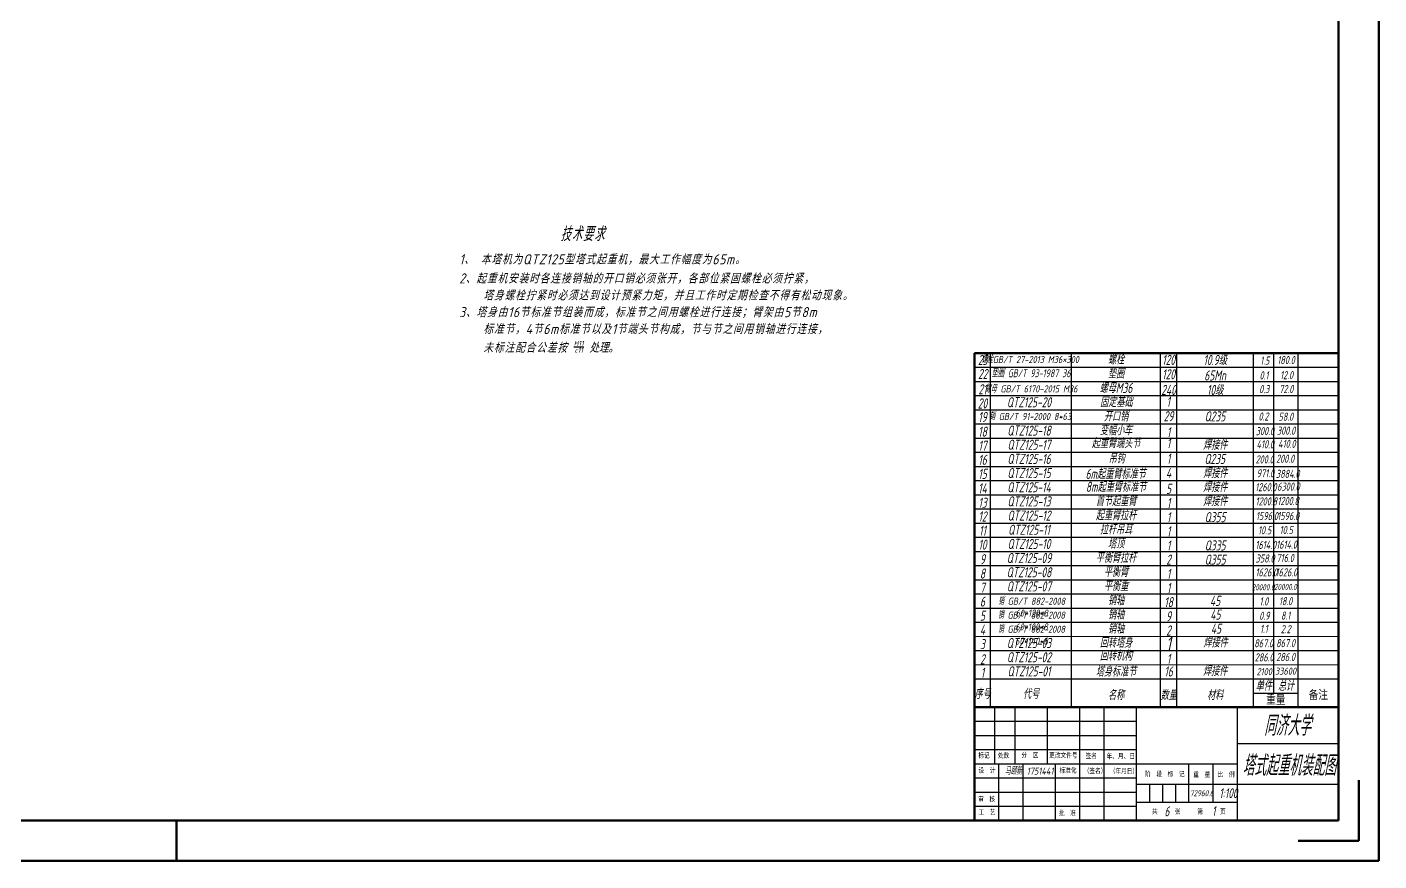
# Model space of a CAD drawing. Header units: millimetres. Extents: x 4452 to 5641, y -238 to 603.
# Drawn here: x 4973 to 5641, y -238 to 174 of the extents above; entities that cross this region are included whole.
import ezdxf

# ---------------------------------------------------------------- set-up
doc = ezdxf.new("R2010")
doc.units = ezdxf.units.MM
for name, color, linetype, lineweight in [('CAXA4', 3, 'Continuous', 70), ('总内框线', 7, 'Continuous', 50), ('标注层', 3, 'Continuous', 25), ('粗实线', 7, 'Continuous', 50), ('细实线', 7, 'Continuous', 25)]:
    doc.layers.add(name, color=color, linetype=linetype, lineweight=lineweight)
doc.styles.add('5号字', font='gbeitc.shx', dxfattribs={"height": 5, "bigfont": 'gbcbig.shx'})
doc.styles.get("Standard").update_dxf_attribs({"font": 'txt', "bigfont": 'gbcbig.shx'})
doc.styles.add('陈杰（2）', font='gbeitc.shx', dxfattribs={"width": 0.8, "bigfont": 'gbcbig.shx'})

msp = doc.modelspace()

# ---------------------------------------------------------------- linework, layer by layer
at = {"color": 0}
for p, q in [((5450.853, -161.957), (5450.853, -189.957)), ((5460.853, -161.957), (5460.853, -189.957)), ((5476.853, -161.957), (5476.853, -189.957)), ((5492.853, -161.957), (5492.853, -189.957)), ((5504.853, -161.957), (5504.853, -217.957)), ((5520.853, -161.957), (5520.853, -217.957)), ((5570.853, -217.957), (5570.853, -161.957)), ((5620.853, -161.957), (5620.853, -217.957)), ((5440.853, -168.957), (5520.853, -168.957)), ((5440.853, -175.957), (5520.853, -175.957)), ((5570.853, -179.957), (5620.853, -179.957)), ((5440.853, -182.957), (5520.853, -182.957)), ((5440.853, -189.957), (5570.853, -189.957)), ((5452.853, -189.957), (5452.853, -217.957)), ((5464.853, -189.957), (5464.853, -217.957)), ((5480.853, -189.957), (5480.853, -217.957)), ((5492.853, -189.957), (5492.853, -217.957)), ((5546.853, -208.957), (5546.853, -189.957)), ((5558.853, -208.957), (5558.853, -189.957)), ((5440.853, -196.957), (5520.853, -196.957)), ((5520.853, -199.957), (5570.853, -199.957)), ((5527.353, -199.957), (5527.353, -208.957)), ((5533.853, -199.957), (5533.853, -208.957)), ((5540.353, -199.957), (5540.353, -208.957)), ((5570.853, -199.957), (5620.853, -199.957)), ((5440.853, -203.957), (5520.853, -203.957)), ((5440.853, -210.957), (5520.853, -210.957)), ((5520.853, -208.957), (5570.853, -208.957)), ((5620.853, -217.957), (5440.853, -217.957))]:
    msp.add_line(p, q, dxfattribs=at)
at = {"layer": 'CAXA4', "color": 0, "linetype": 'Continuous', "lineweight": 25}
for p, q in [((5440.857, 13.043), (5620.857, 13.043)), ((5440.857, 13.043), (5620.857, 13.043)), ((5440.857, 13.043), (5450.857, 13.043)), ((5485.857, 13.043), (5508.357, 13.043)), ((5525.857, 13.043), (5535.857, 13.043)), ((5530.857, 13.043), (5553.357, 13.043)), ((5575.857, 13.043), (5598.357, 13.043))]:
    msp.add_line(p, q, dxfattribs=at)
at = {"layer": '总内框线', "color": 0}
for p, q in [((5640.853, 603.043), (5640.853, -237.957)), ((5620.853, 583.043), (5620.853, -217.957)), ((5630.853, -227.957), (5630.853, -197.957)), ((4476.853, -217.957), (5620.853, -217.957)), ((5046.353, -217.957), (5046.353, -237.957)), ((5630.853, -227.957), (5600.853, -227.957)), ((4451.853, -237.957), (5640.853, -237.957))]:
    msp.add_line(p, q, dxfattribs=at)
at = {"layer": '粗实线', "color": 0}
for p, q in [((5440.853, -161.957), (5440.857, 13.043)), ((5440.857, 13.043), (5620.857, 13.038)), ((5440.853, -161.957), (5620.853, -161.957)), ((5440.853, -217.957), (5440.853, -161.957)), ((5620.853, -161.957), (5440.853, -161.957))]:
    msp.add_line(p, q, dxfattribs=at)
at = {"layer": '细实线', "color": 0}
for p, q in [((5440.857, 13.043), (5620.857, 13.038)), ((5440.857, 13.043), (5620.857, 13.038)), ((5448.853, -161.957), (5448.854, 13.042)), ((5488.853, -161.957), (5488.858, 13.042)), ((5532.853, -161.957), (5532.854, 13.041)), ((5540.853, -161.957), (5540.858, 13.04)), ((5578.853, -161.957), (5578.858, 13.039)), ((5588.853, -154.961), (5588.857, 13.039)), ((5600.853, -161.957), (5600.854, 13.039)), ((5440.857, 6.043), (5620.857, 6.038)), ((5440.857, -0.957), (5620.857, -0.962)), ((5440.857, -7.957), (5620.857, -7.962)), ((5440.857, -14.957), (5620.857, -14.962)), ((5440.856, -21.957), (5620.856, -21.962)), ((5440.856, -28.957), (5620.856, -28.962)), ((5440.856, -35.957), (5620.856, -35.962)), ((5440.856, -42.957), (5620.856, -42.962)), ((5440.856, -49.957), (5620.856, -49.962)), ((5440.856, -56.957), (5620.856, -56.962)), ((5440.855, -63.957), (5620.855, -63.962)), ((5440.855, -70.957), (5620.855, -70.962)), ((5440.855, -77.957), (5620.855, -77.962)), ((5440.855, -84.957), (5620.855, -84.962)), ((5440.855, -91.957), (5620.855, -91.962)), ((5440.855, -98.957), (5620.855, -98.962)), ((5440.854, -105.957), (5620.854, -105.962)), ((5440.854, -112.957), (5620.854, -112.962)), ((5440.854, -119.957), (5620.854, -119.962)), ((5440.854, -126.957), (5620.854, -126.962)), ((5440.854, -133.957), (5620.854, -133.962)), ((5440.854, -140.957), (5620.854, -140.962)), ((5440.853, -147.957), (5620.853, -147.962)), ((5578.853, -154.961), (5600.853, -154.961))]:
    msp.add_line(p, q, dxfattribs=at)

# ---------------------------------------------------------------- texts
at = {"color": 0, "width": 93.01929, "attachment_point": 1, "style": '陈杰（2）'}
for s, insert, char_height in [('同济大学', (5584.057, -166.061), 10), ('{\\fSimSun|b0|i0|c134|p2;标记}', (5442.808, -184.517), 2.5), ('{\\fSimSun|b0|i0|c134|p2;处数}', (5452.429, -184.502), 2.5), ('{\\fSimSun|b0|i0|c134|p2;分\u3000区}', (5464.09, -184.378), 2.5), ('{\\fSimSun|b0|i0|c134|p2;更改文件号}', (5477.825, -184.432), 2.5), ('{\\fSimSun|b0|i0|c134|p2;签名}', (5495.81, -184.691), 2.5), ('{\\fSimSun|b0|i0|c134|p2;年、月、日}', (5506.204, -184.884), 2.5), ('塔式起重机装配图', (5573.408, -185.83), 10), ('{\\fSimSun|b0|i0|c134|p2;设\u3000计}', (5442.868, -191.857), 2.5), ('马颐新', (5455.978, -191.788), 3.5), ('{\\fSimSun|b0|i0|c134|p2;标准化}', (5482.942, -191.872), 2.5), ('{\\fSimSun|b0|i0|c134|p2;（签名）}', (5494.909, -192.12), 2.5), ('{\\fSimSun|b0|i0|c134|p2;（年月日）}', (5507.776, -192.22), 2.5), ('{\\fSimSun|b0|i0|c134|p2;阶\u3000段\u3000标\u3000记}', (5525.157, -193.705), 2.5), ('{\\fSimSun|b0|i0|c134|p2;重\u3000量}', (5549.04, -193.933), 2.5), ('{\\fSimSun|b0|i0|c134|p2;比\u3000例}', (5561.092, -193.864), 2.5), ('{\\fSimSun|b0|i0|c134|p2;审\u3000核}', (5442.664, -206.126), 2.5), ('{\\fSimSun|b0|i0|c134|p2;工\u3000艺}', (5442.868, -212.612), 2.5), ('{\\fSimSun|b0|i0|c134|p2;批\u3000准}', (5482.636, -212.93), 2.5), ('{\\fSimSun|b0|i0|c134|p2;共\u3000\u3000\u3000张\u3000\u3000\u3000第\u3000\u3000\u3000页}', (5528.651, -212.23), 2.5)]:
    msp.add_mtext(s, dxfattribs=dict(at, insert=insert, char_height=char_height))
at = {"layer": 'CAXA4', "color": 0, "linetype": 'Continuous', "lineweight": 25, "attachment_point": 1, "style": '5号字'}
for s, insert, char_height, width in [('{\\T1.1;技术要求}', (5236.199, 75.369), 7, 123.76839), ('{\\T1.1;1、 本塔机为QTZ125型塔式起重机，最大工作幅度为65m。}', (5186.235, 61.853), 5, 233.69468), ('{\\T1.1;2、起重机安装时各连接销轴的开口销必须张开，各部位紧固螺栓必须拧紧，\\P    塔身螺栓拧紧时必须达到设计预紧力矩，并且工作时定期检查不得有松动现象。}', (5186.143, 52.407), 5, 233.69468), ('{\\T1.1;3、塔身由16节标准节组装而成，标准节之间用螺栓进行连接；臂架由5节8m\\P    标准节，4节6m标准节以及1节端头节构成，节与节之间用销轴进行连接，\\P    未标注配合公差按 \\H0.49x;\\T1;\\C0;\\SH11/c11;\\H2.04082x; 处理\\T1.1;\\C7;。}', (5186.143, 35.753), 5, 462.97509)]:
    msp.add_mtext(s, dxfattribs=dict(at, insert=insert, char_height=char_height, width=width))
at = {"layer": '标注层', "color": 0, "attachment_point": 1, "style": '陈杰（2）'}
for s, insert, char_height in [('1.5', (5582.146, 11.33), 4), ('180.0', (5590.591, 11.555), 4), ('0.1', (5581.849, 4.021), 4), ('12.0', (5591.983, 4.112), 4), ('0.3', (5581.65, -2.802), 4), ('72.0', (5591.541, -2.771), 4), ('0.2', (5581.319, -16.323), 4), ('58.0', (5591.16, -16.424), 4), ('300.0', (5579.955, -23.566), 4), ('300.0', (5590.423, -23.304), 4), ('410.0', (5580.325, -30.057), 4), ('410.0', (5590.989, -29.818), 4), ('200.0', (5579.842, -37.534), 4), ('200.0', (5589.982, -37.179), 4), ('971.0', (5580.375, -44.398), 4), ('3884.0', (5589.906, -44.662), 4), ('1260.0', (5579.65, -51.249), 4), ('6300.0', (5590.504, -51), 4), ('1200.8', (5579.841, -58.283), 4), ('1200.8', (5590.66, -58.095), 4), ('1596.0', (5580.025, -65.521), 4), ('1596.0', (5590.553, -65.475), 4), ('10.5', (5581.074, -72.523), 4), ('10.5', (5591.749, -72.393), 4), ('1614.0', (5579.779, -79.763), 4), ('1614.0', (5590.044, -79.632), 4), ('358.0', (5579.888, -86.496), 4), ('716.0', (5590.171, -86.213), 4), ('1626.0', (5579.847, -93.331), 4), ('1626.0', (5589.742, -93.331), 4), ('1751441', (5466.756, -191.79), 3.5), ('1:100', (5561.896, -202.014), 4.9), ('6', (5534.822, -210.984), 4.9), ('1', (5558.347, -210.836), 4.9)]:
    msp.add_mtext_dynamic_manual_height_columns(s, width=12, gutter_width=17.5, heights=[0], dxfattribs=dict(at, insert=insert, char_height=char_height))
at = {"layer": '细实线', "color": 0, "attachment_point": 1, "style": '陈杰（2）'}
for s, width, insert, char_height in [('\\pxqc;23', 7.99673, (5440.994, 12.162), 5), ('\\pxqc;螺栓GB/T 27-2013 M36×300', 38, (5449.451, 11.585), 3.5), ('\\pxqc;螺栓', 44.00016, (5488.856, 12.431), 5), ('\\pxqc;120', 8, (5532.856, 12.182), 5), ('\\pxqc;10.9级', 37.99984, (5540.858, 12.102), 5), ('\\pxqc;22', 7.99673, (5440.994, 5.162), 5), ('\\pxqc;垫圈 GB/T 93-1987 36', 38, (5449.828, 4.992), 3.9), ('\\pxqc;垫圈', 44, (5488.856, 5.431), 5), ('\\pxqc;120', 7.99984, (5532.857, 5.065), 5), ('\\pxqc;65Mn', 37.99984, (5540.857, 4.446), 5), ('\\pxqc;21', 7.99673, (5440.854, -2.371), 5), ('\\pxqc;螺母 GB/T 6170-2015 M36', 38, (5450.033, -2.934), 3.5), ('\\pxqc;螺母M36', 44, (5488.843, -1.698), 5), ('\\pxqc;240', 7.99984, (5532.843, -2.683), 5), ('\\pxqc;10级', 37.99984, (5540.843, -2.683), 5), ('\\pxqc;20', 7.99673, (5440.853, -9.371), 5), ('\\pxqc;QTZ125-20', 38, (5448.857, -8.778), 5), ('\\pxqc;固定基础', 44, (5488.965, -8.682), 5), ('\\pxqc;1', 7.99984, (5532.694, -8.517), 5), ('\\pxqc;19', 7.99689, (5440.853, -16.069), 5), ('\\pxqc;销 GB/T 91-2000 8*63', 38, (5449.461, -16.539), 3.5), ('\\pxqc;开口销', 44, (5488.857, -15.763), 5), ('\\pxqc;29', 7.99984, (5532.853, -15.674), 5), ('\\pxqc;Q235', 37.99984, (5540.784, -15.776), 5), ('\\pxqc;18', 7.99706, (5440.853, -23.305), 5), ('\\pxqc;QTZ125-18', 38, (5448.856, -22.778), 5), ('\\pxqc;变幅小车', 44, (5488.853, -22.569), 5), ('\\pxqc;1', 7.99984, (5532.853, -23.554), 5), ('\\pxqc;17', 7.99722, (5440.853, -30.281), 5), ('\\pxqc;QTZ125-17', 38, (5448.856, -29.778), 5), ('\\pxqc;起重臂端头节', 44, (5488.853, -28.958), 5), ('\\pxqc;1', 8, (5532.853, -28.959), 5), ('\\pxqc;焊接件', 37.99984, (5540.869, -29.77), 5), ('\\pxqc;16', 7.9998, (5440.853, -37.209), 5), ('\\pxqc;QTZ125-16', 38, (5448.856, -36.778), 5), ('\\pxqc;吊钩', 44.00016, (5489.148, -36.536), 5), ('\\pxqc;1', 8, (5532.853, -36.65), 5), ('\\pxqc;Q235', 37.99984, (5540.683, -36.794), 5), ('\\pxqc;15', 7.99755, (5440.853, -44.168), 5), ('\\pxqc;QTZ125-15', 38, (5448.856, -43.778), 5), ('\\pxqc;6m起重臂标准节', 44, (5488.652, -44.182), 5), ('\\pxqc;4', 7.99984, (5532.853, -43.75), 5), ('\\pxqc;焊接件', 37.99984, (5540.903, -43.78), 5), ('\\pxqc;14', 7.99771, (5440.853, -51.283), 5), ('\\pxqc;QTZ125-14', 38, (5448.855, -50.778), 5), ('\\pxqc;8m起重臂标准节', 44, (5488.853, -50.569), 5), ('\\pxqc;5', 7.99984, (5532.854, -51.554), 5), ('\\pxqc;焊接件', 37.99984, (5540.872, -50.7), 5), ('\\pxqc;13', 7.99787, (5440.853, -58.455), 5), ('\\pxqc;QTZ125-13', 38, (5448.855, -57.778), 5), ('\\pxqc;首节起重臂', 44, (5488.853, -57.569), 5), ('\\pxqc;1', 7.99984, (5532.854, -58.554), 5), ('\\pxqc;焊接件', 37.99984, (5540.872, -57.622), 5), ('\\pxqc;12', 7.99804, (5440.853, -65.22), 5), ('\\pxqc;QTZ125-12', 38, (5448.855, -64.778), 5), ('\\pxqc;起重臂拉杆', 44, (5488.853, -64.569), 5), ('\\pxqc;1', 7.99984, (5532.854, -65.554), 5), ('\\pxqc;Q355', 37.99984, (5540.854, -65.554), 5), ('\\pxqc;11', 7.9982, (5440.853, -72.233), 5), ('\\pxqc;QTZ125-11', 38, (5448.855, -71.778), 5), ('\\pxqc;拉杆吊耳', 44.00016, (5488.853, -71.569), 5), ('\\pxqc;1', 8, (5532.853, -72.554), 5), ('\\pxqc;10', 7.99837, (5440.853, -79.121), 5), ('\\pxqc;QTZ125-10', 38, (5448.855, -78.778), 5), ('\\pxqc;塔顶', 44.00016, (5488.853, -78.569), 5), ('\\pxqc;1', 7.99967, (5532.854, -79.554), 5), ('\\pxqc;Q335', 37.99984, (5540.854, -79.554), 5), ('\\pxqc;9', 7.99853, (5440.853, -86.329), 5), ('\\pxqc;QTZ125-09', 38, (5448.855, -85.778), 5), ('\\pxqc;平衡臂拉杆', 44, (5488.853, -85.569), 5), ('\\pxqc;2', 7.99984, (5532.854, -86.554), 5), ('\\pxqc;Q355', 37.99984, (5540.854, -86.554), 5), ('\\pxqc;8', 7.99869, (5440.853, -93.435), 5), ('\\pxqc;QTZ125-08', 38, (5448.855, -92.778), 5), ('\\pxqc;平衡臂', 44, (5488.853, -92.569), 5), ('\\pxqc;1', 8, (5532.853, -93.554), 5), ('\\pxqc;QTZ125-07', 38, (5448.854, -99.778), 5), ('\\pxqc;平衡重', 44, (5488.853, -99.569), 5), ('\\pxqc;7', 7.99886, (5440.853, -100.387), 5), ('\\pxqc;销轴', 44.00016, (5488.853, -106.569), 5), ('\\pxqc;1', 8, (5532.853, -100.554), 5), ('\\pxqc;45', 37.99984, (5540.855, -106.94), 5), ('\\pxqc;20000.0', 7.99984, (5579.597, -101.227), 3), ('\\pxqc;20000.0', 7.99984, (5590.602, -101.003), 3), ('\\pxqc;6', 7.99902, (5440.853, -107.256), 5), ('\\pxqc;销 GB/T 882-2008 60*120*8', 38, (5450.209, -107.868), 3.5), ('\\pxqc;销轴', 44, (5488.853, -113.569), 5), ('\\pxqc;18', 8, (5532.853, -107.554), 5), ('\\pxqc;1.0', 7.99984, (5579.972, -107.648), 4), ('\\pxqc;18.0', 7.99984, (5590.689, -107.588), 4), ('\\pxqc;5', 7.99918, (5440.853, -114.244), 5), ('\\pxqc;销 GB/T 882-2008 60*100*8', 38, (5450.102, -114.727), 3.5), ('\\pxqc;销轴', 44, (5488.853, -120.569), 5), ('\\pxqc;9', 7.99984, (5532.854, -114.554), 5), ('\\pxqc;45', 37.99984, (5541.013, -113.699), 5), ('\\pxqc;0.9', 7.99984, (5580.202, -114.793), 4), ('\\pxqc;8.1', 7.99984, (5590.687, -114.692), 4), ('\\pxqc;4', 7.99935, (5440.853, -121.232), 5), ('\\pxqc;销 GB/T 882-2008 60*140*8', 38, (5450.101, -121.704), 3.5), ('\\pxqc;2', 7.99984, (5532.854, -121.554), 5), ('\\pxqc;{\\H1.4286x;1}', 8, (5532.853, -126.959), 5), ('\\pxqc;焊接件', 37.99984, (5541.019, -127.423), 5), ('\\pxqc;45', 37.99984, (5541.272, -120.691), 5), ('\\pxqc;1.1', 7.99984, (5579.963, -121.253), 4), ('\\pxqc;2.2', 7.99984, (5590.747, -121.424), 4), ('\\pxqc;3', 7.99951, (5440.853, -128.313), 5), ('\\pxqc;QTZ125-03', 38, (5448.854, -127.778), 5), ('\\pxqc;回转塔身', 44, (5488.853, -127.569), 5), ('\\pxqc;回转机构', 44, (5488.853, -133.958), 5), ('\\pxqc;867.0', 7.99984, (5579.882, -128.391), 4), ('\\pxqc;867.0', 7.99984, (5590.688, -128.335), 4), ('\\pxqc;2', 7.99967, (5440.853, -135.776), 5), ('\\pxqc;QTZ125-02', 38, (5448.853, -134.778), 5), ('\\pxqc;1', 8, (5532.853, -135.554), 5), ('\\pxqc;286.0', 7.99984, (5580.088, -135.348), 4), ('\\pxqc;286.0', 7.99984, (5590.698, -135.206), 4), ('\\pxqc;1', 7.99984, (5440.853, -142.398), 5), ('\\pxqc;QTZ125-01', 38, (5448.853, -141.778), 5), ('\\pxqc;塔身标准节', 44, (5488.853, -141.816), 5), ('\\pxqc;16', 8, (5532.853, -141.816), 5), ('\\pxqc;焊接件', 37.99984, (5540.854, -141.523), 5), ('\\pxqc;2100', 7.99984, (5580.128, -142.665), 3.5), ('\\pxqc;33600', 7.99984, (5590.693, -142.4), 3.5), ('\\pxqc;序号', 8, (5440.853, -152.856), 5), ('\\pxqc;代号', 40, (5448.853, -152.856), 5), ('\\pxqc;名称', 44, (5488.853, -153.437), 5), ('\\pxqc;数量', 7.99967, (5532.853, -153.437), 5), ('\\pxqc;材料', 37.99967, (5540.853, -153.437), 5), ('\\pxqc;单件', 10, (5578.853, -148.878), 5), ('\\pxqc;总计', 11.99984, (5588.853, -148.878), 5), ('\\pxqc;72960.6', 7.99984, (5549.251, -202.981), 3)]:
    msp.add_mtext_dynamic_manual_height_columns(s, width=width, gutter_width=17.5, heights=[0], dxfattribs=dict(at, insert=insert, char_height=char_height))
at = {"layer": '细实线', "color": 0, "char_height": 5, "attachment_point": 1}
for s, width, insert in [('\\pxqc;备注', 19.99984, (5600.853, -153.433)), ('\\pxqc;重量', 21.99984, (5578.853, -155.821))]:
    msp.add_mtext_dynamic_manual_height_columns(s, width=width, gutter_width=17.5, heights=[0], dxfattribs=dict(at, insert=insert))

doc.saveas('drawing.dxf')
